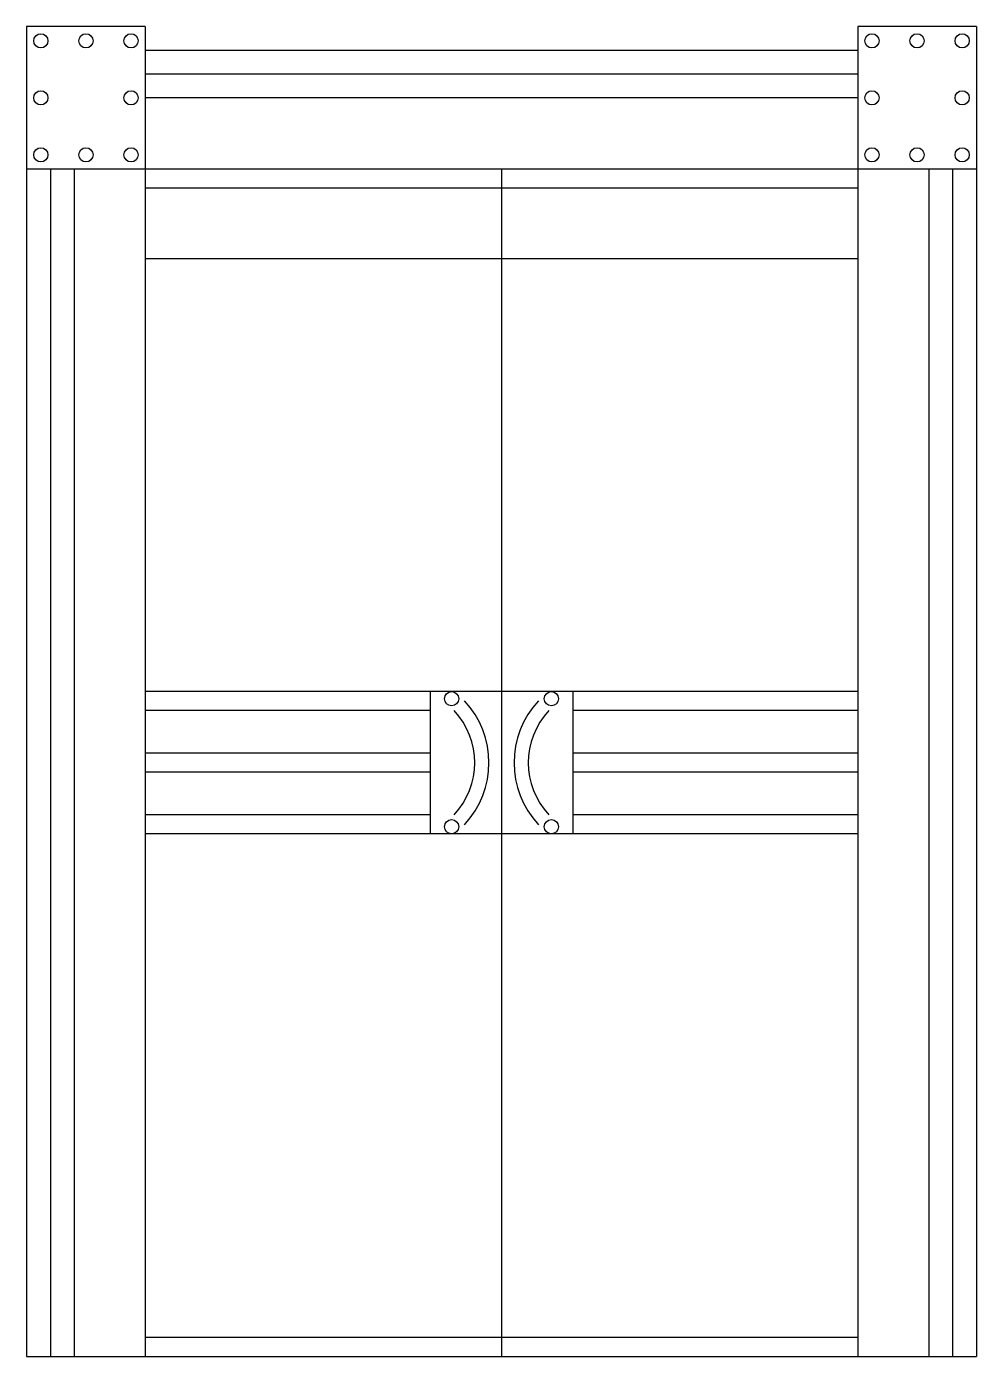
# Model space of a CAD drawing. Header units: metres. Extents: x 0 to 1600, y 0 to 2240.
import ezdxf

# ---------------------------------------------------------------- set-up
doc = ezdxf.new("R2010")
doc.units = ezdxf.units.M
for name, color, linetype in [('2', 2, 'Continuous'), ('4', 4, 'Continuous'), ('7', 7, 'Continuous'), ('BH', 3, 'Continuous'), ('DIM', 3, 'Continuous')]:
    doc.layers.add(name, color=color, linetype=linetype)

msp = doc.modelspace()

# ---------------------------------------------------------------- hatches: boundary and pattern name
at = {"layer": 'BH'}
h = msp.add_hatch(dxfattribs=at)
h.set_pattern_fill('AR-RROOF', scale=400)
h.paths.add_polyline_path([(800, 1968), (200, 1968), (200, 1120), (800, 1120)])
h.paths.add_polyline_path([(1400, 1968), (800, 1968), (800, 1120), (1400, 1120)])
h.paths.add_polyline_path([(800, 880), (200, 880), (200, 32), (800, 32)])
h.paths.add_polyline_path([(1400, 880), (800, 880), (800, 32), (1400, 32)])
h.paths.add_polyline_path([(680, 984), (200, 984), (200, 912), (680, 912)])
h.paths.add_polyline_path([(680, 1088), (200, 1088), (200, 1016), (680, 1016)])
h.paths.add_polyline_path([(1400, 1088), (920, 1088), (920, 1016), (1400, 1016)])
h.paths.add_polyline_path([(1400, 984), (920, 984), (920, 912), (1400, 912)])

# ---------------------------------------------------------------- linework, layer by layer
at = {"layer": '2'}
msp.add_line((0, 0), (1600, 0), dxfattribs=at)
at = {"layer": '4'}
for p, q in [((0, 2240), (0, 0)), ((200, 2240), (0, 2240)), ((200, 2240), (200, 0)), ((1400, 2240), (1400, 0)), ((1600, 2240), (1400, 2240)), ((1600, 2240), (1600, 0)), ((1400, 2200), (200, 2200)), ((1600, 2000), (0, 2000))]:
    msp.add_line(p, q, dxfattribs=at)
at = {"layer": '7'}
for p, q in [((1400, 2160), (200, 2160)), ((1400, 2120), (200, 2120)), ((40, 2000), (40, 0)), ((80, 2000), (80, 0)), ((800, 2000), (800, 0)), ((1520, 2000), (1520, 0)), ((1560, 2000), (1560, 0)), ((1400, 1968), (200, 1968)), ((1400, 1120), (200, 1120)), ((680, 1120), (680, 880)), ((920, 1120), (920, 880)), ((680, 1088), (200, 1088)), ((1400, 1088), (920, 1088)), ((680, 1016), (200, 1016)), ((1400, 1016), (920, 1016)), ((680, 984), (200, 984)), ((1400, 984), (920, 984)), ((680, 912), (200, 912)), ((1400, 912), (920, 912)), ((1400, 880), (200, 880)), ((1400, 32), (200, 32))]:
    msp.add_line(p, q, dxfattribs=at)
for centre in [(24, 2216), (100, 2216), (176, 2216), (1424, 2216), (1500, 2216), (1576, 2216), (24, 2120), (176, 2120), (1424, 2120), (1576, 2120), (24, 2024), (100, 2024), (176, 2024), (1424, 2024), (1500, 2024), (1576, 2024), (715.95, 1107.8), (884.05, 1107.8), (715.95, 892.2), (884.05, 892.2)]:
    msp.add_circle(centre, 12, dxfattribs=at)
for centre, radius, start, end in [((626.27, 1000), 152.56, 316.81, 43.19), ((973.73, 1000), 152.56, 136.81, 223.19), ((626.27, 1000), 128.56, 316.81, 43.19), ((973.73, 1000), 128.56, 136.81, 223.19)]:
    msp.add_arc(centre, radius, start, end, dxfattribs=at)
at = {"layer": 'DIM'}
msp.add_line((200, 96), (200, 96), dxfattribs=at)

doc.saveas('drawing.dxf')
